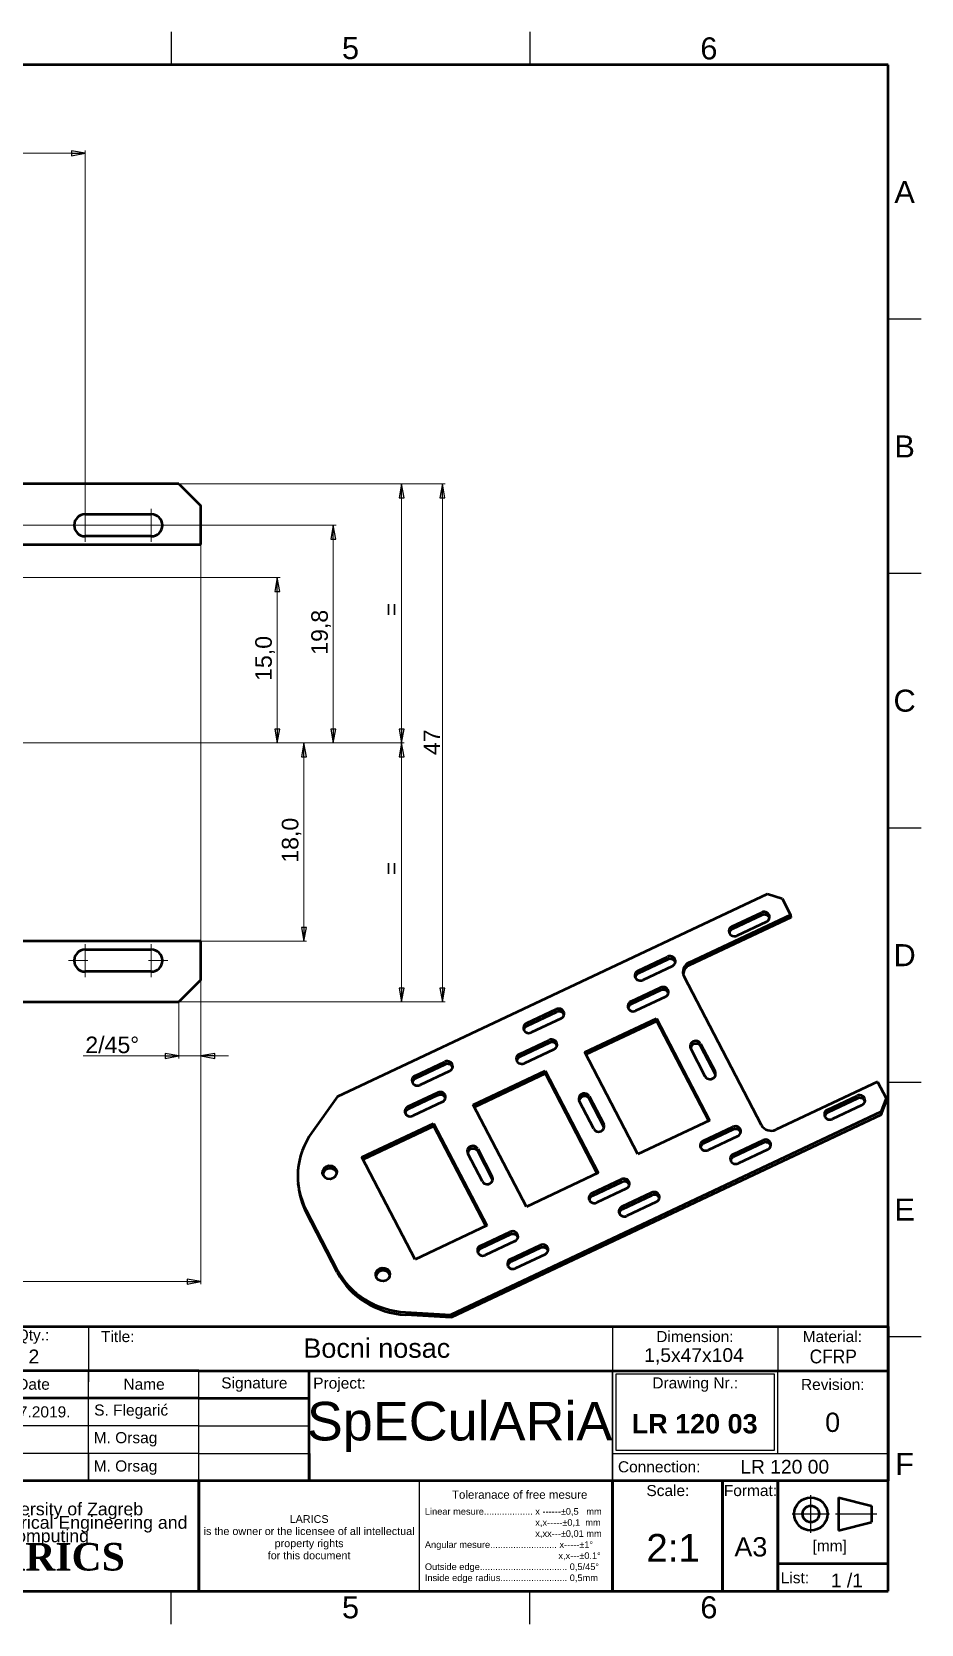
# Model space of a CAD drawing. Header units: millimetres. Extents: x 0 to 208, y 2 to 146.
# Drawn here: x 127.4 to 208, y 2 to 146.5 of the extents above; entities that cross this region are included whole.
import ezdxf
from ezdxf.enums import TextEntityAlignment as Align

# ---------------------------------------------------------------- set-up
doc = ezdxf.new("R2010")
doc.units = ezdxf.units.MM
doc.header["$LTSCALE"] = 0.5
doc.linetypes.add('CHAIN', pattern=[0.3543, 0.2362, -0.0295, 0.0591, -0.0295])
for name, color, linetype, lineweight in [('Center Mark(INTECO)', 7, 'CHAIN', 18), ('Centerline(INTECO)', 7, 'CHAIN', 18), ('Dimensions(INTECO)', 7, 'Continuous', 25), ('Sketch Geometry(INTECO)', 7, 'Continuous', 50), ('Symbols(INTECO)', 7, 'Continuous', 18)]:
    doc.layers.add(name, color=color, linetype=linetype, lineweight=lineweight)
doc.layers.add('Visible Edges(INTECO)', color=7, linetype='Continuous', lineweight=50, true_color=0x262659)
doc.styles.add('Current-ISO-INTECO', font='arial.ttf')
doc.styles.add('Current-ISO-INTECODimensionsText', font='arial.ttf')
doc.styles.add('Text Style101', font='arial.ttf')
doc.styles.add('Text Style102', font='arialbd.ttf')
doc.styles.add('Text Style108', font='arial.ttf', dxfattribs={"width": 0.9})
doc.styles.add('Text Style40', font='arial.ttf')
doc.styles.add('Text Style77', font='arial.ttf')
doc.styles.add('Text Style81', font='arial.ttf')
doc.dimstyles.new('ISO - INTECO', dxfattribs={"dimscale": 0.5, "dimtxt": 3, "dimasz": 2.5, "dimexe": 0.5, "dimexo": 0, "dimgap": 0.4, "dimtad": 1, "dimrnd": 1e-08, "dimzin": 0, "dimtxsty": 'Current-ISO-INTECODimensionsText', "dimblk": 'Filled-3', "dimcen": 0.09, "dimdle": 7, "dimclrd": 7, "dimclre": 7, "dimclrt": 7, "dimadec": 1, "dimazin": 0, "dimtfac": 0.666667, "dimtmove": 0, "dimatfit": 3, "dimfxl": 1, "dimtolj": 1, "dimlwd": 15, "dimlwe": 15, "dimarcsym": 0})

# ---------------------------------------------------------------- blocks, each defined once
blk = doc.blocks.new('Borders INTECO Okvir')
at = {"layer": 'Sketch Geometry(INTECO)', "lineweight": 25}
for p, q in [((280, 293), (280, 287)), ((345, 293), (345, 287)), ((416, 240.83), (410, 240.83)), ((416, 194.67), (410, 194.67)), ((416, 148.5), (410, 148.5)), ((416, 102.33), (410, 102.33)), ((416, 56.17), (410, 56.17)), ((280, 4), (280, 10)), ((345, 4), (345, 10))]:
    blk.add_line(p, q, dxfattribs=at)
at = {"layer": 'Sketch Geometry(INTECO)'}
for p, q in [((410, 287), (20, 287)), ((410, 10), (410, 287)), ((20, 10), (410, 10))]:
    blk.add_line(p, q, dxfattribs=at)
at = {"layer": 'Symbols(INTECO)', "color": 7, "char_height": 4, "style": 'Current-ISO-INTECO'}
for s, insert, attachment_point in [('\\fArial|b0|i0;\\H4.0000;5', (312.5, 292.05), 2), ('\\fArial|b0|i0;\\H4.0000;6', (377.5, 292), 2), ('\\fArial|b0|i0;\\H4.0000;A', (413, 263.92), 5), ('\\fArial|b0|i0;\\H4.0000;B', (413, 217.75), 5), ('\\fArial|b0|i0;\\H4.0000;C', (413, 171.58), 5), ('\\fArial|b0|i0;\\H4.0000;D', (413, 125.42), 5), ('\\fArial|b0|i0;\\H4.0000;E', (413, 79.25), 5), ('\\fArial|b0|i0;\\H4.0000;F', (413, 33.08), 5), ('\\fArial|b0|i0;\\H4.0000;5', (312.5, 5), 8), ('\\fArial|b0|i0;\\H4.0000;6', (377.5, 5), 8)]:
    blk.add_mtext(s, dxfattribs=dict(at, insert=insert, attachment_point=attachment_point))
blk = doc.blocks.new('Title Blocks LARICS Radionicka EN')
at = {"layer": 'Sketch Geometry(INTECO)'}
for p, q in [((9.74, 57.81), (9.74, 67.81)), ((9.74, 67.81), (24.74, 67.81)), ((24.74, 67.81), (44.74, 67.81)), ((44.74, 67.81), (139.74, 67.81)), ((139.74, 67.81), (169.74, 67.81)), ((169.74, 67.81), (189.74, 67.81)), ((189.74, 67.81), (189.74, 59.81)), ((9.74, 59.81), (9.74, 54.81)), ((24.74, 59.81), (9.74, 59.81)), ((44.74, 59.81), (24.74, 59.81)), ((64.74, 59.81), (44.74, 59.81)), ((64.74, 59.81), (84.74, 59.81)), ((84.74, 39.81), (84.74, 59.81)), ((84.74, 59.81), (139.74, 59.81)), ((139.74, 59.81), (189.74, 59.81)), ((189.74, 59.81), (189.74, 39.81)), ((9.74, 54.81), (9.74, 49.81)), ((24.74, 54.81), (9.74, 54.81)), ((44.74, 54.81), (24.74, 54.81)), ((64.74, 54.81), (44.74, 54.81)), ((64.74, 54.81), (84.74, 54.81)), ((9.74, 49.81), (9.74, 44.81)), ((9.74, 44.81), (9.74, 39.81)), ((84.74, 44.81), (84.74, 39.81)), ((64.74, 39.81), (9.74, 39.81)), ((9.74, 39.81), (9.74, 19.81)), ((64.74, 19.81), (64.74, 39.81)), ((139.74, 39.81), (64.74, 39.81)), ((64.74, 39.81), (64.74, 19.81)), ((139.74, 39.81), (84.74, 39.81)), ((139.74, 19.81), (139.74, 39.81)), ((159.74, 39.81), (139.74, 39.81)), ((139.74, 39.81), (139.74, 19.81)), ((189.74, 39.81), (139.74, 39.81)), ((159.74, 19.81), (159.74, 39.81)), ((169.74, 39.81), (159.74, 39.81)), ((159.74, 39.81), (159.74, 19.81)), ((169.74, 19.81), (169.74, 39.81)), ((189.74, 39.81), (169.74, 39.81)), ((169.74, 39.81), (169.74, 19.81)), ((189.74, 19.81), (189.74, 39.81)), ((180.74, 36.81), (180.74, 30.81)), ((180.74, 36.81), (186.74, 35.31)), ((186.74, 35.31), (186.74, 32.31)), ((180.74, 30.81), (186.74, 32.31)), ((169.74, 24.81), (189.74, 24.81)), ((9.74, 19.81), (64.74, 19.81)), ((64.74, 19.81), (139.74, 19.81)), ((139.74, 19.81), (159.74, 19.81)), ((159.74, 19.81), (169.74, 19.81)), ((169.74, 19.81), (189.74, 19.81))]:
    blk.add_line(p, q, dxfattribs=at)
at = {"layer": 'Sketch Geometry(INTECO)', "lineweight": 25}
for p, q in [((24.74, 67.81), (24.74, 57.8)), ((44.74, 67.81), (44.74, 57.8)), ((139.74, 67.81), (139.74, 59.81)), ((169.74, 67.81), (169.74, 59.81)), ((24.74, 59.81), (24.74, 54.81)), ((44.74, 54.81), (44.74, 59.81)), ((64.74, 54.81), (64.74, 59.81)), ((139.74, 59.81), (139.74, 39.81)), ((139.74, 39.81), (139.74, 59.81)), ((169.14, 59.21), (140.34, 59.21)), ((140.34, 59.21), (140.34, 45.41)), ((169.14, 45.41), (169.14, 59.21)), ((169.74, 44.81), (169.74, 59.81)), ((24.74, 54.81), (24.74, 49.81)), ((44.74, 49.81), (44.74, 54.81)), ((64.74, 49.81), (64.74, 54.81)), ((24.74, 49.81), (9.74, 49.81)), ((24.74, 49.81), (24.74, 44.81)), ((44.74, 49.81), (24.74, 49.81)), ((44.74, 44.81), (44.74, 49.81)), ((64.74, 49.81), (44.74, 49.81)), ((64.74, 44.81), (64.74, 49.81)), ((64.74, 49.81), (84.74, 49.81)), ((24.74, 44.81), (9.74, 44.81)), ((44.74, 44.81), (24.74, 44.81)), ((24.74, 44.81), (24.74, 39.81)), ((44.74, 39.81), (44.74, 44.81)), ((64.74, 44.81), (44.74, 44.81)), ((44.74, 44.81), (44.74, 39.81)), ((64.74, 39.81), (64.74, 44.81)), ((64.74, 44.81), (84.74, 44.81)), ((139.74, 44.81), (189.74, 44.81)), ((140.34, 45.41), (169.14, 45.41)), ((104.74, 19.81), (104.74, 39.81))]:
    blk.add_line(p, q, dxfattribs=at)
at = {"layer": 'Sketch Geometry(INTECO)', "linetype": 'Continuous', "lineweight": 25}
for p, q in [((175.74, 30.4), (175.74, 37.25)), ((172.36, 33.81), (179.15, 33.81)), ((180.18, 33.81), (187.72, 33.81))]:
    blk.add_line(p, q, dxfattribs=at)
at = {"layer": 'Sketch Geometry(INTECO)'}
for radius in [3, 1.5]:
    blk.add_circle((175.74, 33.81), radius, dxfattribs=at)
at = {"layer": 'Symbols(INTECO)', "color": 7, "style": 'Current-ISO-INTECO'}
for s, insert, char_height, width, attachment_point in [('Item:', (17.24, 66), 2.007, 15.1495, 5), ('Qty.:', (34.65, 66), 2.007, 19.3631, 5), ('Dimension:', (154.71, 66), 2.007, 28.4296, 5), ('Material:', (179.63, 66), 2.007, 18.4679, 5), ('Date', (34.75, 57.35), 2.007, 20.0481, 5), ('Name', (54.8, 57.35), 2.007, 20.0481, 5), ('Signature', (74.8, 57.3), 2.007, 20.1445, 5), ('Project:', (85.48, 57.27), 2.007, 16.0912, 4), ('Drawing Nr.:', (154.77, 57.3), 2.0066, 29.9734, 5), ('Revision:', (179.71, 57.3), 2.007, 19.8632, 5), ('\\fArial|b0|i0;\\H1.8000;Designed by', (10.15, 52.31), 1.8, 14.8433, 4), ('\\fArial|b0|i0;\\H1.8000;Checked by', (10.15, 47.37), 1.8, 14.8433, 4), ('\\fArial|b0|i0;\\H1.8000;Approved by', (10.15, 42.31), 1.8, 14.8433, 4), ('Connection:', (140.75, 42.36), 2.0066, 16.7091, 4), ('\\fArial|b0|i0;\\H1.5000;Toleranace of free mesure', (122.92, 37.31), 1.5, 44.5938, 5), ('Scale:', (149.81, 39.07), 2.007, 19.68, 2), ('Format:', (164.79, 39.07), 2.007, 9.8587, 2), ('[mm]', (176.05, 29.06), 2.007, 6.2278, 1), ('List:', (170.28, 22.23), 2.007, 5.4215, 4)]:
    blk.add_mtext(s, dxfattribs=dict(at, insert=insert, char_height=char_height, width=width, attachment_point=attachment_point))
at = {"layer": 'Symbols(INTECO)', "color": 7, "insert": (50.03, 66), "char_height": 2.007, "attachment_point": 5, "style": 'Current-ISO-INTECO'}
blk.add_mtext('Title:', dxfattribs=at)
at = {"layer": 'Symbols(INTECO)', "color": 7, "style": 'Current-ISO-INTECO'}
for s, insert, char_height, width, attachment_point, line_spacing_factor in [('{\\H1.14622x;The University of Zagreb\\PFaculty of Electrical Engineering and \\H1.56004x; \\H0.64101x;Computing\\H1.639x; \\H0.66318x;\\P\\fGeorgia|b1|i0|c0|p18;\\H2x;LARICS\\H1.30482x; }', (37.04, 29.67), 2.0066, 54.7763, 5, 0.635947), ('\\fArial|b0|i0;\\H1.2000;Linear mesure................... x ------\\fAIGDT|b0|i0;\\H1.2000;`\\fArial|b0|i0;\\H1.2000;0,5   mm\\P                                           x,x-----\\fAIGDT|b0|i0;\\H1.2000;`\\fArial|b0|i0;\\H1.2000;0,1  mm\\P                                           x,xx---\\fAIGDT|b0|i0;\\H1.2000;`\\fArial|b0|i0;\\H1.2000;0,01 mm\\PAngular mesure.......................... x-----\\fAIGDT|b0|i0;\\H1.2000;`\\fArial|b0|i0;\\H1.2000;1\\fAIGDT|b0|i0;\\H1.2000;~\\P\\fArial|b0|i0;\\H1.2000;                                                    x,x---\\fAIGDT|b0|i0;\\H1.2000;`\\fArial|b0|i0;\\H1.2000;0.1\\fAIGDT|b0|i0;\\H1.2000;~\\P\\fArial|b0|i0;\\H1.2000;Outside edge.................................. 0,5/45\\fAIGDT|b0|i0;\\H1.2000;~\\P\\fArial|b0|i0;\\H1.2000;Inside edge radius.......................... 0,5mm', (105.73, 28.07), 1.2, 34.7556, 4, 1.0033), ('\\fArial|b0|i0;\\H1.4000;LARICS\\Pis the owner or the licensee of all intellectual property rights\\Pfor this document', (84.73, 29.58), 1.4, 40.0328, 5, 0.944222), ('\\fArial|b0|i0;\\H2.5000;1 /1 ', (182.27, 21.73), 2.5, 16.21, 5, 0.708166)]:
    blk.add_mtext(s, dxfattribs=dict(at, insert=insert, char_height=char_height, width=width, attachment_point=attachment_point, line_spacing_factor=line_spacing_factor))
at = {"layer": 'Symbols(INTECO)', "color": 7}
for tag, p, height, style in [('Pozicija_001', (15.39, 61.17), 2.5, 'Text Style77'), ('Komada_001', (33.84, 61.15), 2.5, 'Text Style77'), ('TITLE_001', (83.69, 62.16), 3.5, 'Text Style40'), ('Gabariti_001', (145.52, 61.4), 2.5, 'Text Style77'), ('CREATION_DATE_001', (28.19, 51.34), 2.01, 'Current-ISO-INTECO'), ('AUTHOR_001', (45.75, 51.67), 2.01, 'Current-ISO-INTECO'), ('PROJECT_001', (84.32, 47.16), 7, 'Text Style101'), ('REVISION_NUMBER_001', (178.33, 48.7), 3.5, 'Text Style40'), ('PART_NUMBER_001', (143.25, 48.44), 3.5, 'Text Style102'), ('CHECKED_BY_001', (45.66, 46.66), 2.01, 'Current-ISO-INTECO'), ('ENG_APPROVED_BY_001', (45.66, 41.52), 2.01, 'Current-ISO-INTECO'), ('Veza_sa_001', (162.94, 41.13), 2.5, 'Text Style77'), ('<Mjerilo>_001', (145.9, 25.18), 5, 'Text Style81'), ('Sheet_Size_001', (161.87, 26.1), 3.5, 'Text Style40')]:
    blk.add_attdef(tag, p, '', height=height, dxfattribs=dict(at, style=style))
at = {"layer": 'Symbols(INTECO)', "color": 7, "style": 'Text Style108', "width": 0.9}
blk.add_attdef('MATERIAL_001', (175.52, 61.15), '', height=2.5, dxfattribs=at)
at = {"layer": 'Symbols(INTECO)', "color": 7, "style": 'Current-ISO-INTECO'}
for tag, p in [('CHECKED_DATE', (34.71, 47.3)), ('ENG_APPROVAL_DATE', (34.77, 42.34))]:
    blk.add_attdef(tag, text='', height=2.01, dxfattribs=at).set_placement(p, align=Align.MIDDLE_CENTER)
blk = doc.blocks.new('Filled-3')
at = {"color": 0}
for p, q in [((0, 0), (-1, 0.18)), ((-1, 0.18), (-1, -0.18)), ((-1, 0), (0, 0)), ((-1, -0.18), (0, 0))]:
    blk.add_line(p, q, dxfattribs=at)
at = {"color": 0, "flags": 128}
blk.add_lwpolyline([(-1, -0.18), (0, 0), (-1, 0.18), (-1, -0.18)], dxfattribs=at)
at = {"color": 0}
blk.add_solid([(-1, -0.18), (0, 0), (-1, 0.18), (-1, -0.18)], dxfattribs=at)
blk = doc.blocks.new('*D28')
at = {"layer": 'Defpoints', "color": 0, "linetype": 'Continuous', "transparency": 16777216}
for p in [(142.69, 99.97), (39.19, 75.59), (142.69, 33.09)]:
    blk.add_point(p, dxfattribs=at)
at = {"layer": 'Dimensions(INTECO)', "color": 7, "linetype": 'Continuous', "lineweight": 15, "transparency": 16777216}
for p, q in [((142.69, 99.97), (142.69, 32.84)), ((39.19, 75.59), (39.19, 32.84)), ((40.44, 33.09), (141.44, 33.09))]:
    blk.add_line(p, q, dxfattribs=at)
at = {"layer": 'Dimensions(INTECO)', "color": 7, "linetype": 'Continuous', "lineweight": 15, "transparency": 16777216, "xscale": 1.25, "yscale": 1.25, "zscale": 1.25, "rotation": 180}
blk.add_blockref('Filled-3', (39.19, 33.09), dxfattribs=at)
at = {"layer": 'Dimensions(INTECO)', "color": 7, "linetype": 'Continuous', "lineweight": 15, "transparency": 16777216, "xscale": 1.25, "yscale": 1.25, "zscale": 1.25}
blk.add_blockref('Filled-3', (142.69, 33.09), dxfattribs=at)
at = {"layer": 'Dimensions(INTECO)', "color": 7, "linetype": 'Continuous', "lineweight": 18, "transparency": 16777216, "insert": (89.35, 34.82), "char_height": 1.5, "attachment_point": 1, "style": 'Current-ISO-INTECODimensionsText'}
blk.add_mtext('\\A1;104', dxfattribs=at)
blk = doc.blocks.new('*D43')
at = {"layer": 'Defpoints', "color": 0, "linetype": 'Continuous', "transparency": 16777216}
for p in [(143.11, 81.97), (142.69, 63.97), (152.02, 63.97)]:
    blk.add_point(p, dxfattribs=at)
at = {"layer": 'Dimensions(INTECO)', "color": 7, "linetype": 'Continuous', "lineweight": 15, "transparency": 16777216}
for p, q in [((143.11, 81.97), (152.27, 81.97)), ((152.02, 80.72), (152.02, 65.22)), ((142.69, 63.97), (152.27, 63.97))]:
    blk.add_line(p, q, dxfattribs=at)
at = {"layer": 'Dimensions(INTECO)', "color": 7, "linetype": 'Continuous', "lineweight": 15, "transparency": 16777216, "xscale": 1.25, "yscale": 1.25, "zscale": 1.25}
for p, rotation in [((152.02, 81.97), 90), ((152.02, 63.97), 270)]:
    blk.add_blockref('Filled-3', p, dxfattribs=dict(at, rotation=rotation))
at = {"layer": 'Dimensions(INTECO)', "color": 7, "linetype": 'Continuous', "lineweight": 18, "transparency": 16777216, "insert": (150.02, 71.1), "char_height": 1.5, "attachment_point": 1, "rotation": 90, "style": 'Current-ISO-INTECODimensionsText'}
blk.add_mtext('\\A1;18,0', dxfattribs=at)
blk = doc.blocks.new('*D44')
at = {"layer": 'Defpoints', "color": 0, "linetype": 'Continuous', "transparency": 16777216}
for p in [(110.94, 96.97), (149.61, 96.97), (143.11, 81.97)]:
    blk.add_point(p, dxfattribs=at)
at = {"layer": 'Dimensions(INTECO)', "color": 7, "linetype": 'Continuous', "lineweight": 15, "transparency": 16777216}
for p, q in [((110.94, 96.97), (149.86, 96.97)), ((149.61, 83.22), (149.61, 95.72)), ((143.11, 81.97), (149.86, 81.97))]:
    blk.add_line(p, q, dxfattribs=at)
at = {"layer": 'Dimensions(INTECO)', "color": 7, "linetype": 'Continuous', "lineweight": 15, "transparency": 16777216, "xscale": 1.25, "yscale": 1.25, "zscale": 1.25}
for p, rotation in [((149.61, 96.97), 90), ((149.61, 81.97), 270)]:
    blk.add_blockref('Filled-3', p, dxfattribs=dict(at, rotation=rotation))
at = {"layer": 'Dimensions(INTECO)', "color": 7, "linetype": 'Continuous', "lineweight": 18, "transparency": 16777216, "insert": (147.61, 87.6), "char_height": 1.5, "attachment_point": 1, "rotation": 90, "style": 'Current-ISO-INTECODimensionsText'}
blk.add_mtext('\\A1;15,0', dxfattribs=at)
blk = doc.blocks.new('*D45')
at = {"layer": 'Defpoints', "color": 0, "linetype": 'Continuous', "transparency": 16777216}
for p in [(114.69, 101.72), (154.69, 101.72), (143.11, 81.97)]:
    blk.add_point(p, dxfattribs=at)
at = {"layer": 'Dimensions(INTECO)', "color": 7, "linetype": 'Continuous', "lineweight": 15, "transparency": 16777216}
for p, q in [((114.69, 101.72), (154.94, 101.72)), ((154.69, 83.22), (154.69, 100.47)), ((143.11, 81.97), (154.94, 81.97))]:
    blk.add_line(p, q, dxfattribs=at)
at = {"layer": 'Dimensions(INTECO)', "color": 7, "linetype": 'Continuous', "lineweight": 15, "transparency": 16777216, "xscale": 1.25, "yscale": 1.25, "zscale": 1.25}
for p, rotation in [((154.69, 101.72), 90), ((154.69, 81.97), 270)]:
    blk.add_blockref('Filled-3', p, dxfattribs=dict(at, rotation=rotation))
at = {"layer": 'Dimensions(INTECO)', "color": 7, "linetype": 'Continuous', "lineweight": 18, "transparency": 16777216, "insert": (152.69, 89.97), "char_height": 1.5, "attachment_point": 1, "rotation": 90, "style": 'Current-ISO-INTECODimensionsText'}
blk.add_mtext('\\A1;19,8', dxfattribs=at)
blk = doc.blocks.new('*D46')
at = {"layer": 'Defpoints', "color": 0, "linetype": 'Continuous', "transparency": 16777216}
for p in [(140.69, 105.47), (160.88, 105.47), (143.11, 81.97)]:
    blk.add_point(p, dxfattribs=at)
at = {"layer": 'Dimensions(INTECO)', "color": 7, "linetype": 'Continuous', "lineweight": 15, "transparency": 16777216}
for p, q in [((140.69, 105.47), (161.13, 105.47)), ((160.88, 83.22), (160.88, 104.22)), ((143.11, 81.97), (161.13, 81.97))]:
    blk.add_line(p, q, dxfattribs=at)
at = {"layer": 'Dimensions(INTECO)', "color": 7, "linetype": 'Continuous', "lineweight": 15, "transparency": 16777216, "xscale": 1.25, "yscale": 1.25, "zscale": 1.25}
for p, rotation in [((160.88, 105.47), 90), ((160.88, 81.97), 270)]:
    blk.add_blockref('Filled-3', p, dxfattribs=dict(at, rotation=rotation))
at = {"layer": 'Dimensions(INTECO)', "color": 7, "linetype": 'Continuous', "lineweight": 18, "transparency": 16777216, "insert": (159.18, 92.88), "char_height": 1.5, "attachment_point": 1, "rotation": 90, "style": 'Current-ISO-INTECODimensionsText'}
blk.add_mtext('\\A1; \\fArial|b0|i0;\\H1.5000;=', dxfattribs=at)
blk = doc.blocks.new('*D47')
at = {"layer": 'Defpoints', "color": 0, "linetype": 'Continuous', "transparency": 16777216}
for p in [(143.11, 81.97), (140.69, 58.47), (160.88, 58.47)]:
    blk.add_point(p, dxfattribs=at)
at = {"layer": 'Dimensions(INTECO)', "color": 7, "linetype": 'Continuous', "lineweight": 15, "transparency": 16777216}
for p, q in [((143.11, 81.97), (161.13, 81.97)), ((160.88, 80.72), (160.88, 59.72)), ((140.69, 58.47), (161.13, 58.47))]:
    blk.add_line(p, q, dxfattribs=at)
at = {"layer": 'Dimensions(INTECO)', "color": 7, "linetype": 'Continuous', "lineweight": 15, "transparency": 16777216, "xscale": 1.25, "yscale": 1.25, "zscale": 1.25}
for p, rotation in [((160.88, 81.97), 90), ((160.88, 58.47), 270)]:
    blk.add_blockref('Filled-3', p, dxfattribs=dict(at, rotation=rotation))
at = {"layer": 'Dimensions(INTECO)', "color": 7, "linetype": 'Continuous', "lineweight": 18, "transparency": 16777216, "insert": (159.18, 69.38), "char_height": 1.5, "attachment_point": 1, "rotation": 90, "style": 'Current-ISO-INTECODimensionsText'}
blk.add_mtext('\\A1; \\fArial|b0|i0;\\H1.5000;=', dxfattribs=at)
blk = doc.blocks.new('*D48')
at = {"layer": 'Defpoints', "color": 0, "linetype": 'Continuous', "transparency": 16777216}
for p in [(140.69, 105.47), (164.58, 105.47), (140.69, 58.47)]:
    blk.add_point(p, dxfattribs=at)
at = {"layer": 'Dimensions(INTECO)', "color": 7, "linetype": 'Continuous', "lineweight": 15, "transparency": 16777216}
for p, q in [((140.69, 105.47), (164.83, 105.47)), ((164.58, 59.72), (164.58, 104.22)), ((140.69, 58.47), (164.83, 58.47))]:
    blk.add_line(p, q, dxfattribs=at)
at = {"layer": 'Dimensions(INTECO)', "color": 7, "linetype": 'Continuous', "lineweight": 15, "transparency": 16777216, "xscale": 1.25, "yscale": 1.25, "zscale": 1.25}
for p, rotation in [((164.58, 105.47), 90), ((164.58, 58.47), 270)]:
    blk.add_blockref('Filled-3', p, dxfattribs=dict(at, rotation=rotation))
at = {"layer": 'Dimensions(INTECO)', "color": 7, "linetype": 'Continuous', "lineweight": 18, "transparency": 16777216, "insert": (162.88, 80.87), "char_height": 1.5, "attachment_point": 1, "rotation": 90, "style": 'Current-ISO-INTECODimensionsText'}
blk.add_mtext('\\A1;47', dxfattribs=at)
blk = doc.blocks.new('*D49')
at = {"layer": 'Defpoints', "color": 0, "linetype": 'Continuous', "transparency": 16777216}
for p in [(142.69, 60.47), (140.69, 58.47), (140.69, 53.57)]:
    blk.add_point(p, dxfattribs=at)
at = {"layer": 'Dimensions(INTECO)', "color": 7, "linetype": 'Continuous', "lineweight": 15, "transparency": 16777216}
for p, q in [((142.69, 60.47), (142.69, 53.32)), ((140.69, 58.47), (140.69, 53.32)), ((139.44, 53.57), (132, 53.57)), ((142.69, 53.57), (140.69, 53.57)), ((143.94, 53.57), (145.19, 53.57))]:
    blk.add_line(p, q, dxfattribs=at)
at = {"layer": 'Dimensions(INTECO)', "color": 7, "linetype": 'Continuous', "lineweight": 15, "transparency": 16777216, "xscale": 1.25, "yscale": 1.25, "zscale": 1.25}
blk.add_blockref('Filled-3', (140.69, 53.57), dxfattribs=at)
at = {"layer": 'Dimensions(INTECO)', "color": 7, "linetype": 'Continuous', "lineweight": 15, "transparency": 16777216, "xscale": 1.25, "yscale": 1.25, "zscale": 1.25, "rotation": 180}
blk.add_blockref('Filled-3', (142.69, 53.57), dxfattribs=at)
at = {"layer": 'Dimensions(INTECO)', "color": 7, "linetype": 'Continuous', "lineweight": 18, "transparency": 16777216, "insert": (132.2, 55.32), "char_height": 1.5, "attachment_point": 1, "style": 'Current-ISO-INTECODimensionsText'}
blk.add_mtext('\\A1;\\fArial|b0|i0;\\H1.5000;2/45\\fAIGDT|b0|i0;\\H1.5000;~', dxfattribs=at)
blk = doc.blocks.new('*D60')
at = {"layer": 'Defpoints', "color": 0, "linetype": 'Continuous', "transparency": 16777216}
for p in [(132.19, 135.48), (132.19, 103.22), (39.19, 88.35)]:
    blk.add_point(p, dxfattribs=at)
at = {"layer": 'Dimensions(INTECO)', "color": 7, "linetype": 'Continuous', "lineweight": 15, "transparency": 16777216}
for p, q in [((39.19, 88.35), (39.19, 135.73)), ((40.44, 135.48), (130.94, 135.48)), ((132.19, 103.22), (132.19, 135.73))]:
    blk.add_line(p, q, dxfattribs=at)
at = {"layer": 'Dimensions(INTECO)', "color": 7, "linetype": 'Continuous', "lineweight": 15, "transparency": 16777216, "xscale": 1.25, "yscale": 1.25, "zscale": 1.25, "rotation": 180}
blk.add_blockref('Filled-3', (39.19, 135.48), dxfattribs=at)
at = {"layer": 'Dimensions(INTECO)', "color": 7, "linetype": 'Continuous', "lineweight": 15, "transparency": 16777216, "xscale": 1.25, "yscale": 1.25, "zscale": 1.25}
blk.add_blockref('Filled-3', (132.19, 135.48), dxfattribs=at)
at = {"layer": 'Dimensions(INTECO)', "color": 7, "linetype": 'Continuous', "lineweight": 18, "transparency": 16777216, "insert": (83.74, 137.49), "char_height": 1.5, "attachment_point": 1, "style": 'Current-ISO-INTECODimensionsText'}
blk.add_mtext('\\A1;93,0', dxfattribs=at)

msp = doc.modelspace()

# ---------------------------------------------------------------- linework, layer by layer
at = {"layer": 'Center Mark(INTECO)', "linetype": 'Continuous'}
for p, q in [((132.185, 103.222), (132.185, 100.222)), ((138.185, 103.222), (138.185, 100.222)), ((132.435, 101.722), (130.685, 101.722)), ((139.685, 101.722), (137.935, 101.722)), ((132.185, 63.722), (132.185, 60.722)), ((138.185, 63.722), (138.185, 60.722)), ((132.435, 62.222), (130.685, 62.222)), ((139.685, 62.222), (137.935, 62.222))]:
    msp.add_line(p, q, dxfattribs=at)
at = {"layer": 'Centerline(INTECO)', "linetype": 'Continuous'}
msp.add_line((143.106, 81.972), (38.005, 81.972), dxfattribs=at)
at = {"layer": 'Visible Edges(INTECO)'}
for p, q in [((140.685, 105.472), (53.836, 105.472)), ((140.685, 105.472), (142.685, 103.472)), ((132.185, 102.722), (138.185, 102.722)), ((142.685, 99.972), (142.685, 103.472)), ((122.185, 99.972), (142.685, 99.972)), ((138.185, 100.722), (132.185, 100.722)), ((155.057, 49.884), (194.062, 68.278)), ((194.062, 68.278), (195.399, 67.859)), ((190.847, 65.32), (193.542, 66.59)), ((195.399, 67.859), (196.165, 66.385)), ((186.959, 62.043), (196.165, 66.385)), ((196.191, 66.135), (186.984, 61.794)), ((193.567, 66.341), (190.873, 65.07)), ((193.98, 65.748), (191.285, 64.477)), ((196.165, 66.385), (196.191, 66.135)), ((142.685, 63.972), (122.185, 63.972)), ((142.685, 60.472), (142.685, 63.972)), ((132.185, 63.222), (138.185, 63.222)), ((182.314, 61.295), (185.009, 62.566)), ((185.034, 62.317), (182.339, 61.046)), ((138.185, 61.222), (132.185, 61.222)), ((185.447, 61.724), (182.752, 60.453)), ((193.51, 47.297), (186.499, 60.777)), ((142.685, 60.472), (140.685, 58.472)), ((181.671, 58.5), (184.365, 59.771)), ((184.391, 59.521), (181.696, 58.251)), ((53.836, 58.472), (140.685, 58.472)), ((172.209, 56.53), (174.904, 57.801)), ((184.803, 58.928), (182.109, 57.658)), ((174.929, 57.551), (172.234, 56.28)), ((175.342, 56.958), (172.647, 55.687)), ((177.489, 53.905), (184.001, 56.976)), ((184.027, 56.727), (177.598, 53.695)), ((184.001, 56.976), (188.821, 47.709)), ((184.027, 56.727), (184.001, 56.976)), ((188.738, 47.669), (184.027, 56.727)), ((171.565, 53.735), (174.26, 55.006)), ((174.286, 54.756), (171.591, 53.485)), ((174.698, 54.163), (172.004, 52.892)), ((182.309, 44.638), (177.489, 53.905)), ((188.416, 51.714), (187.101, 54.242)), ((188, 54.665), (189.314, 52.138)), ((189.34, 51.888), (188.025, 54.416)), ((162.104, 51.764), (164.798, 53.035)), ((164.824, 52.786), (162.129, 51.515)), ((165.237, 52.193), (162.542, 50.922)), ((167.384, 49.14), (173.896, 52.211)), ((173.896, 52.211), (178.716, 42.943)), ((173.921, 51.961), (173.896, 52.211)), ((173.921, 51.961), (167.493, 48.93)), ((178.632, 42.904), (173.921, 51.961)), ((204.053, 51.22), (194.846, 46.878)), ((204.053, 51.22), (204.82, 49.745)), ((155.057, 49.884), (152.75, 46.63)), ((161.46, 48.969), (164.155, 50.24)), ((164.18, 49.99), (161.486, 48.72)), ((164.593, 49.398), (161.898, 48.127)), ((172.204, 39.872), (167.384, 49.14)), ((178.311, 46.949), (176.996, 49.476)), ((177.894, 49.9), (179.209, 47.372)), ((179.234, 47.123), (177.92, 49.65)), ((199.502, 48.68), (202.196, 49.951)), ((202.222, 49.701), (199.527, 48.43)), ((204.82, 49.745), (204.36, 48.479)), ((204.385, 48.23), (204.845, 49.496)), ((204.845, 49.496), (204.82, 49.745)), ((204.36, 48.479), (165.354, 30.085)), ((204.385, 48.23), (165.38, 29.835)), ((188.821, 47.709), (182.309, 44.638)), ((202.635, 49.108), (199.94, 47.837)), ((204.36, 48.479), (204.385, 48.23)), ((157.279, 44.374), (163.791, 47.445)), ((163.816, 47.196), (157.388, 44.164)), ((163.791, 47.445), (168.611, 38.178)), ((163.816, 47.196), (163.791, 47.445)), ((168.527, 38.138), (163.816, 47.196)), ((188.244, 45.863), (190.938, 47.133)), ((190.964, 46.884), (188.269, 45.613)), ((191.376, 46.291), (188.682, 45.02)), ((167.789, 45.134), (169.104, 42.607)), ((169.129, 42.357), (167.815, 44.885)), ((190.969, 44.656), (193.663, 45.927)), ((193.689, 45.677), (190.994, 44.406)), ((194.101, 45.084), (191.407, 43.813)), ((162.099, 35.107), (157.279, 44.374)), ((168.206, 42.183), (166.891, 44.711)), ((151.528, 41.736), (151.503, 41.985)), ((178.716, 42.943), (172.204, 39.872)), ((178.138, 41.097), (180.833, 42.368)), ((180.859, 42.118), (178.164, 40.847)), ((181.271, 41.525), (178.577, 40.255)), ((180.863, 39.89), (183.558, 41.161)), ((183.584, 40.912), (180.889, 39.641)), ((152.228, 39.569), (155.024, 34.193)), ((155.049, 33.944), (152.253, 39.32)), ((183.996, 40.319), (181.302, 39.048)), ((168.611, 38.178), (162.099, 35.107)), ((168.033, 36.332), (170.728, 37.602)), ((170.753, 37.353), (168.059, 36.082)), ((171.166, 36.76), (168.472, 35.489)), ((170.758, 35.125), (173.453, 36.396)), ((173.478, 36.146), (170.784, 34.875)), ((173.891, 35.553), (171.196, 34.282)), ((161.238, 30.309), (165.354, 30.085)), ((165.38, 29.835), (161.264, 30.06)), ((165.354, 30.085), (165.38, 29.835))]:
    msp.add_line(p, q, dxfattribs=at)
for centre, start, end in [((132.185, 101.722), 90, 270), ((138.185, 101.722), 270, 90), ((132.185, 62.222), 90, 270), ((138.185, 62.222), 270, 90)]:
    msp.add_arc(centre, 1, start, end, dxfattribs=at)
for centre, major_axis, start_param, end_param in [((193.761, 66.169), (0.497, 0.051), 5.07043, 8.2120227), ((191.066, 64.898), (-0.497, -0.051), 5.07043, 8.2120227), ((191.092, 64.649), (-0.497, -0.051), 5.07043, 6.0137217), ((193.786, 65.919), (0.497, 0.051), 0.2694636, 1.9288374), ((185.228, 62.145), (0.497, 0.051), 5.07043, 8.2120227), ((185.253, 61.895), (0.497, 0.051), 0.2694636, 1.9288374), ((182.533, 60.874), (-0.497, -0.051), 5.07043, 8.2120227), ((182.559, 60.625), (-0.497, -0.051), 5.07043, 6.0137217), ((187.397, 61.201), (-0.995, -0.101), 5.07043, 6.6412264), ((187.422, 60.951), (-0.995, -0.101), 5.07043, 6.1496819), ((184.584, 59.35), (0.497, 0.051), 5.07043, 8.2120227), ((184.61, 59.1), (0.497, 0.051), 0.2694636, 1.9288374), ((175.123, 57.379), (0.497, 0.051), 5.07043, 8.2120227), ((181.89, 58.079), (-0.497, -0.051), 5.07043, 8.2120227), ((181.915, 57.829), (-0.497, -0.051), 5.07043, 6.0137217), ((172.428, 56.109), (-0.497, -0.051), 5.07043, 8.2120227), ((175.148, 57.13), (0.497, 0.051), 0.2694636, 1.9288374), ((172.453, 55.859), (-0.497, -0.051), 5.07043, 6.0137217), ((174.479, 54.584), (0.497, 0.051), 5.07043, 8.2120227), ((187.55, 54.453), (-0.497, -0.051), 3.4996337, 6.6412264), ((171.784, 53.313), (-0.497, -0.051), 5.07043, 8.2120227), ((171.81, 53.064), (-0.497, -0.051), 5.07043, 6.0137217), ((174.505, 54.335), (0.497, 0.051), 0.2694636, 1.9288374), ((187.576, 54.204), (0.497, 0.051), 0.3580411, 2.8721291), ((165.018, 52.614), (0.497, 0.051), 5.07043, 8.2120227), ((165.043, 52.364), (0.497, 0.051), 0.2694636, 1.9288374), ((188.865, 51.926), (0.497, 0.051), 3.4996337, 6.6412264), ((162.323, 51.343), (-0.497, -0.051), 5.07043, 8.2120227), ((162.348, 51.094), (-0.497, -0.051), 5.07043, 6.0137217), ((188.89, 51.676), (0.497, 0.051), 0.2694636, 0.3580411), ((164.374, 49.819), (0.497, 0.051), 5.07043, 8.2120227), ((164.4, 49.569), (0.497, 0.051), 0.2694636, 1.9288374), ((177.445, 49.688), (-0.497, -0.051), 3.4996337, 6.6412264), ((177.471, 49.438), (0.497, 0.051), 0.3580411, 2.8721291), ((202.416, 49.529), (0.497, 0.051), 5.07043, 8.2120227), ((202.441, 49.28), (0.497, 0.051), 0.2694636, 1.9288374), ((161.679, 48.548), (-0.497, -0.051), 5.07043, 8.2120227), ((161.705, 48.298), (-0.497, -0.051), 5.07043, 6.0137217), ((199.721, 48.259), (-0.497, -0.051), 5.07043, 8.2120227), ((199.746, 48.009), (-0.497, -0.051), 5.07043, 6.0137217), ((158.964, 42.746), (-7.461, -0.761), 5.5940288, 6.6412264), ((178.76, 47.161), (0.497, 0.051), 3.4996337, 6.6412264), ((178.785, 46.911), (0.497, 0.051), 0.2694636, 0.3580411), ((191.157, 46.712), (0.497, 0.051), 5.07043, 8.2120227), ((191.183, 46.462), (0.497, 0.051), 0.2694636, 1.9288374), ((194.408, 47.72), (-0.995, -0.101), 0.3580411, 1.9288374), ((167.34, 44.923), (-0.497, -0.051), 3.4996337, 6.6412264), ((167.366, 44.673), (0.497, 0.051), 0.3580411, 2.8721291), ((188.463, 45.441), (-0.497, -0.051), 5.07043, 8.2120227), ((188.488, 45.192), (-0.497, -0.051), 5.07043, 6.0137217), ((193.882, 45.505), (0.497, 0.051), 5.07043, 8.2120227), ((193.908, 45.256), (0.497, 0.051), 0.2694636, 1.9288374), ((154.385, 42.748), (0.647, 0.066), 0.2062393, 2.9353534), ((191.188, 44.235), (-0.497, -0.051), 5.07043, 8.2120227), ((191.213, 43.985), (-0.497, -0.051), 5.07043, 6.0137217), ((168.655, 42.395), (0.497, 0.051), 3.4996337, 6.6412264), ((168.68, 42.145), (0.497, 0.051), 0.2694636, 0.3580411), ((181.052, 41.947), (0.497, 0.051), 5.07043, 8.2120227), ((181.078, 41.697), (0.497, 0.051), 0.2694636, 1.9288374), ((158.99, 42.497), (-7.461, -0.761), 0, 0.3580411), ((178.358, 40.676), (-0.497, -0.051), 5.07043, 8.2120227), ((178.383, 40.426), (-0.497, -0.051), 5.07043, 6.0137217), ((183.777, 40.74), (0.497, 0.051), 5.07043, 8.2120227), ((183.803, 40.49), (0.497, 0.051), 0.2694636, 1.9288374), ((181.082, 39.469), (-0.497, -0.051), 5.07043, 8.2120227), ((181.108, 39.219), (-0.497, -0.051), 5.07043, 6.0137217), ((170.947, 37.181), (0.497, 0.051), 5.07043, 8.2120227), ((168.252, 35.91), (-0.497, -0.051), 5.07043, 8.2120227), ((170.973, 36.932), (0.497, 0.051), 0.2694636, 1.9288374), ((173.672, 35.974), (0.497, 0.051), 5.07043, 8.2120227), ((173.698, 35.725), (0.497, 0.051), 0.2694636, 1.9288374), ((168.278, 35.661), (-0.497, -0.051), 5.07043, 6.0137217), ((170.977, 34.704), (-0.497, -0.051), 5.07043, 8.2120227), ((171.003, 34.454), (-0.497, -0.051), 5.07043, 6.0137217), ((161.761, 37.37), (-7.461, -0.761), 0.3580411, 1.4052386), ((161.786, 37.121), (-7.461, -0.761), 0.3580411, 1.4052386), ((159.205, 33.48), (0.647, 0.066), 0.2062393, 2.9353534)]:
    msp.add_ellipse(centre, major_axis=major_axis, ratio=0.9423939, start_param=start_param, end_param=end_param, dxfattribs=at)
for centre in [(154.359, 42.998), (159.18, 33.73)]:
    msp.add_ellipse(centre, major_axis=(-0.647, -0.066), ratio=0.9423939, dxfattribs=at)

# ---------------------------------------------------------------- block references
at = {"xscale": 0.5, "yscale": 0.5, "zscale": 0.5}
msp.add_blockref('Borders INTECO Okvir', (0, 0), dxfattribs=at)
msp.add_blockref('Title Blocks LARICS Radionicka EN', (110.129, -4.907), dxfattribs=at).add_auto_attribs({'Sheet_Size_001': 'A3', '<Mjerilo>_001': '2:1', 'CREATION_DATE_001': '12.7.2019.', 'AUTHOR_001': 'S. Flegarić', 'CHECKED_BY_001': 'M. Orsag', 'ENG_APPROVED_BY_001': 'M. Orsag', 'PROJECT_001': 'SpECulARiA', 'PART_NUMBER_001': 'LR 120 03', 'REVISION_NUMBER_001': '0', 'Veza_sa_001': 'LR 120 00', 'TITLE_001': 'Bocni nosac', 'MATERIAL_001': 'CFRP', 'Pozicija_001': '03', 'Komada_001': '2', 'Gabariti_001': '1,5x47x104'})

# ---------------------------------------------------------------- dimensions: what is measured, and where the dimension line sits
at = {"layer": 'Dimensions(INTECO)', "color": 7, "linetype": 'Continuous', "lineweight": 18}
for base, p1, p2, angle, override, picture, middle in [((132.185, 135.483), (39.185, 88.353), (132.185, 103.222), 180, {"dimgap": 0.4, "dimdec": 1, "dimtol": 0, "dimlim": 0, "dimtp": 0, "dimtm": 0, "dimtdec": 1, "dimtofl": 0, "dimatfit": 1}, '*D60', (85.685, 135.483)), ((164.58, 105.472), (140.685, 58.472), (140.685, 105.472), 270, {"dimgap": 0.4, "dimdec": 0, "dimtol": 0, "dimlim": 0, "dimtp": 0, "dimtm": 0, "dimtdec": 0, "dimtofl": 0, "dimatfit": 1}, '*D48', (164.58, 81.972)), ((154.689979319, 101.721760342), (143.105871131, 81.971760342), (114.685132742, 101.721760342), 90, {"dimgap": 0.4, "dimdec": 1, "dimtol": 0, "dimlim": 0, "dimtp": 0, "dimtm": 0, "dimtdec": 1, "dimtofl": 0, "dimatfit": 1}, '*D45', (154.689979319, 91.846760342)), ((142.685132742, 33.09279511), (39.185132742, 75.590562495), (142.685132742, 99.971760342), 180, {"dimgap": 0.4, "dimdec": 0, "dimtol": 0, "dimlim": 0, "dimtp": 0, "dimtm": 0, "dimtdec": 0, "dimtofl": 0, "dimatfit": 1}, '*D28', (90.935132742, 33.09279511)), ((149.612, 96.972), (143.106, 81.972), (110.935, 96.972), 90, {"dimgap": 0.4, "dimdec": 1, "dimtol": 0, "dimlim": 0, "dimtp": 0, "dimtm": 0, "dimtdec": 1, "dimtofl": 0, "dimatfit": 1}, '*D44', (149.612, 89.472)), ((152.022, 63.972), (143.106, 81.972), (142.685, 63.972), 90, {"dimgap": 0.4, "dimdec": 1, "dimtol": 0, "dimlim": 0, "dimtp": 0, "dimtm": 0, "dimtdec": 1, "dimtofl": 0, "dimatfit": 1}, '*D43', (152.022, 72.972))]:
    dim = msp.add_linear_dim(base=base, p1=p1, p2=p2, angle=angle, dimstyle='ISO - INTECO', override=override, dxfattribs=at)
    dim.commit()
    dim.dimension.update_dxf_attribs({"geometry": picture, "text_midpoint": middle, "dimtype": 160})
for base, p2, picture, middle in [((160.879, 105.472), (140.685, 105.472), '*D46', (160.879, 93.722)), ((160.879, 58.472), (140.685, 58.472), '*D47', (160.879, 70.222))]:
    dim = msp.add_linear_dim(base=base, p1=(143.106, 81.972), p2=p2, angle=90, text=' \\fArial|b0|i0;\\H1.5000;=', dimstyle='ISO - INTECO', override={"dimgap": 0.4, "dimdec": 2, "dimtol": 0, "dimlim": 0, "dimtp": 0, "dimtm": 0, "dimtdec": 2, "dimtofl": 0, "dimatfit": 1}, dxfattribs=at)
    dim.commit()
    dim.dimension.update_dxf_attribs({"geometry": picture, "text_midpoint": middle, "dimtype": 160})
dim = msp.add_linear_dim(base=(140.685, 53.567), p1=(142.685, 60.472), p2=(140.685, 58.472), text='\\fArial|b0|i0;\\H1.5000;<>/45\\fAIGDT|b0|i0;\\H1.5000;~', dimstyle='ISO - INTECO', override={"dimgap": 0.4, "dimdec": 0, "dimtol": 0, "dimlim": 0, "dimtp": 0, "dimtm": 0, "dimtdec": 0, "dimtofl": 1, "dimatfit": 1}, dxfattribs=at)
dim.commit()
dim.dimension.update_dxf_attribs({"geometry": '*D49', "text_midpoint": (134.362, 53.567), "dimtype": 160})

doc.saveas('drawing.dxf')
